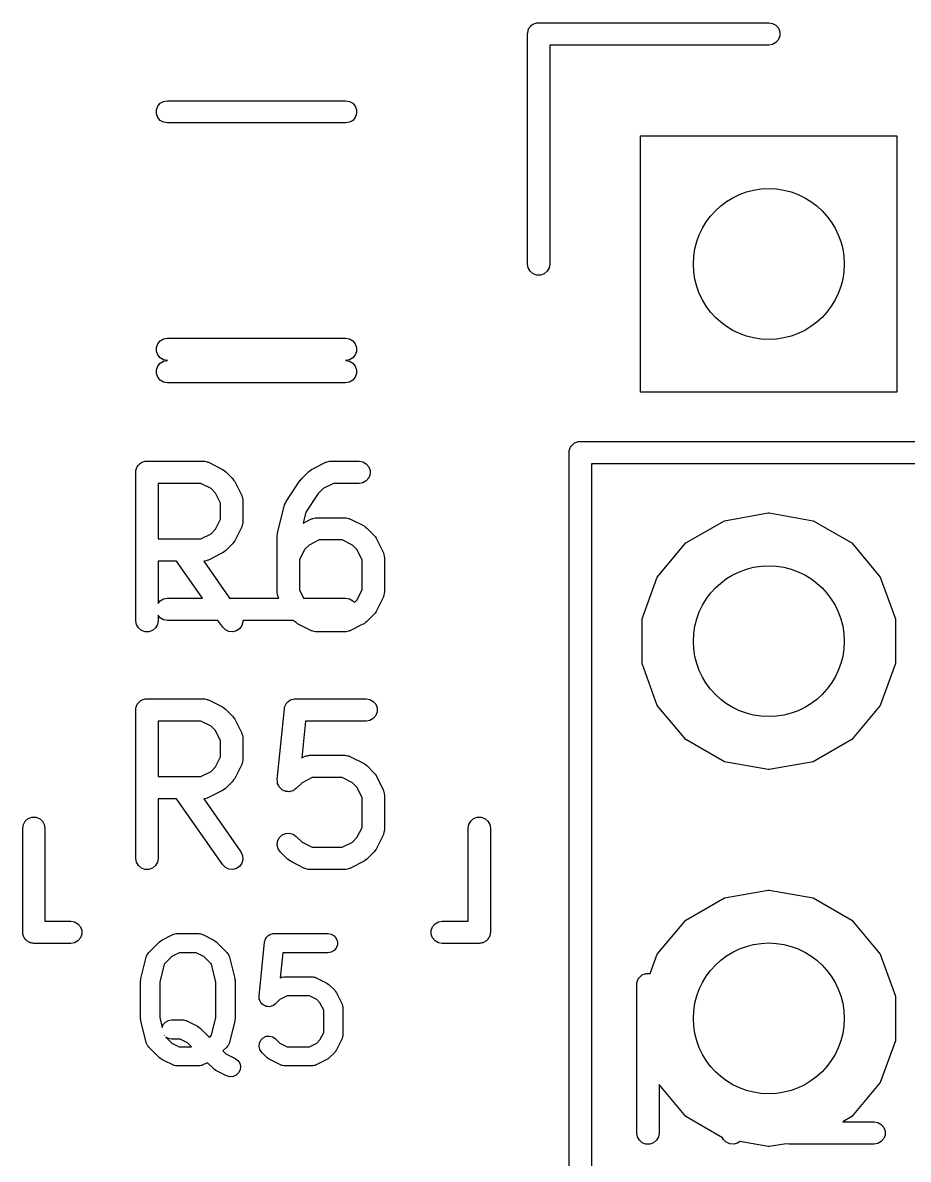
# Model space of a CAD drawing. Extents: x 0.2 to 51.4, y -0.6 to 33.
# Drawn here: x 23.58 to 29.54, y 3.47 to 11.12 of the extents above; entities that cross this region are included whole.
import ezdxf

# ---------------------------------------------------------------- set-up
doc = ezdxf.new("R2010")
doc.units = 0
doc.header["$MEASUREMENT"] = 0
doc.layers.add('BLACK', color=7, linetype='CONTINUOUS')

msp = doc.modelspace()

# ---------------------------------------------------------------- linework, layer by layer
at = {"layer": 'Black'}
for p, q in [((26.9893, 11.0925), (26.9925, 11.0982)), ((26.9925, 11.0982), (26.9976, 11.1024)), ((26.9976, 11.1024), (27.0018, 11.1075)), ((27.0018, 11.1075), (27.0075, 11.1107)), ((27.0075, 11.1107), (27.0125, 11.115)), ((27.0125, 11.115), (27.0187, 11.1172)), ((27.0187, 11.1172), (27.0243, 11.1205)), ((27.0243, 11.1205), (27.0308, 11.1216)), ((27.0308, 11.1216), (27.037, 11.1239)), ((27.037, 11.1239), (27.0435, 11.1239)), ((27.0435, 11.1239), (27.05, 11.125)), ((27.05, 11.125), (28.6, 11.125)), ((28.6, 11.125), (28.6257, 11.1205)), ((28.6257, 11.1205), (28.6482, 11.1075)), ((28.6482, 11.1075), (28.665, 11.0875)), ((26.975, 11.05), (26.9761, 11.0565)), ((26.975, 9.5), (26.975, 11.05)), ((26.9761, 11.063), (26.9784, 11.0692)), ((26.9761, 11.0565), (26.9761, 11.063)), ((26.9784, 11.0692), (26.9795, 11.0757)), ((26.9795, 11.0757), (26.9828, 11.0813)), ((26.9828, 11.0813), (26.985, 11.0875)), ((26.985, 11.0875), (26.9893, 11.0925)), ((28.665, 11.0875), (28.6739, 11.063)), ((28.6739, 11.037), (28.665, 11.0125)), ((28.6739, 11.063), (28.6739, 11.037)), ((28.6, 10.975), (27.125, 10.975)), ((27.125, 10.975), (27.125, 9.5)), ((28.6257, 10.9795), (28.6, 10.975)), ((28.6482, 10.9925), (28.6257, 10.9795)), ((28.665, 11.0125), (28.6482, 10.9925)), ((24.4761, 10.538), (24.485, 10.5625)), ((24.485, 10.5625), (24.5018, 10.5825)), ((24.5018, 10.5825), (24.5243, 10.5955)), ((24.5243, 10.5955), (24.55, 10.6)), ((24.55, 10.6), (25.75, 10.6)), ((25.75, 10.6), (25.7757, 10.5955)), ((25.7757, 10.5955), (25.7982, 10.5825)), ((25.7982, 10.5825), (25.815, 10.5625)), ((25.815, 10.5625), (25.8239, 10.538)), ((24.4761, 10.512), (24.4761, 10.538)), ((24.485, 10.4875), (24.4761, 10.512)), ((24.5018, 10.4675), (24.485, 10.4875)), ((25.815, 10.4875), (25.7982, 10.4675)), ((25.8239, 10.512), (25.815, 10.4875)), ((25.8239, 10.538), (25.8239, 10.512)), ((24.5243, 10.4545), (24.5018, 10.4675)), ((24.55, 10.45), (24.5243, 10.4545)), ((25.75, 10.45), (24.55, 10.45)), ((25.7757, 10.4545), (25.75, 10.45)), ((25.7982, 10.4675), (25.7757, 10.4545)), ((27.7364, 8.6364), (27.7364, 10.3636)), ((27.7364, 10.3636), (29.4636, 10.3636)), ((29.4636, 10.3636), (29.4636, 8.6364)), ((26.9795, 9.47435), (26.975, 9.5)), ((27.125, 9.5), (27.1205, 9.47435)), ((26.9925, 9.45179), (26.9795, 9.47435)), ((27.0125, 9.43505), (26.9925, 9.45179)), ((27.037, 9.42614), (27.0125, 9.43505)), ((27.063, 9.42614), (27.037, 9.42614)), ((27.0875, 9.43505), (27.063, 9.42614)), ((27.1075, 9.45179), (27.0875, 9.43505)), ((27.1205, 9.47435), (27.1075, 9.45179)), ((24.4761, 8.93802), (24.485, 8.9625)), ((24.485, 8.9625), (24.5018, 8.98245)), ((24.5018, 8.98245), (24.5243, 8.99548)), ((24.5243, 8.99548), (24.55, 9)), ((24.55, 9), (25.75, 9)), ((25.75, 9), (25.7757, 8.99548)), ((25.7757, 8.99548), (25.7982, 8.98245)), ((25.7982, 8.98245), (25.815, 8.9625)), ((25.815, 8.9625), (25.8239, 8.93802)), ((24.4761, 8.91198), (24.4761, 8.93802)), ((24.485, 8.8875), (24.4761, 8.91198)), ((24.5018, 8.86755), (24.485, 8.8875)), ((25.815, 8.8875), (25.7982, 8.86755)), ((25.8239, 8.91198), (25.815, 8.8875)), ((25.8239, 8.93802), (25.8239, 8.91198)), ((24.4761, 8.78802), (24.485, 8.8125)), ((24.485, 8.8125), (24.5018, 8.83245)), ((24.5243, 8.85452), (24.5018, 8.86755)), ((24.5018, 8.83245), (24.5243, 8.84548)), ((24.55, 8.85), (24.5243, 8.85452)), ((24.5243, 8.84548), (24.55, 8.85)), ((25.7757, 8.85452), (25.75, 8.85)), ((25.75, 8.85), (25.7757, 8.84548)), ((25.7982, 8.86755), (25.7757, 8.85452)), ((25.7757, 8.84548), (25.7982, 8.83245)), ((25.7982, 8.83245), (25.815, 8.8125)), ((25.815, 8.8125), (25.8239, 8.78802)), ((24.4761, 8.76198), (24.4761, 8.78802)), ((24.485, 8.7375), (24.4761, 8.76198)), ((24.5018, 8.71755), (24.485, 8.7375)), ((25.815, 8.7375), (25.7982, 8.71755)), ((25.8239, 8.76198), (25.815, 8.7375)), ((25.8239, 8.78802), (25.8239, 8.76198)), ((24.5243, 8.70452), (24.5018, 8.71755)), ((24.55, 8.7), (24.5243, 8.70452)), ((25.75, 8.7), (24.55, 8.7)), ((25.7757, 8.70452), (25.75, 8.7)), ((25.7982, 8.71755), (25.7757, 8.70452)), ((29.4636, 8.6364), (27.7364, 8.6364)), ((27.2628, 8.26133), (27.265, 8.2675)), ((27.265, 8.2675), (27.2693, 8.27253)), ((27.2693, 8.27253), (27.2725, 8.27821)), ((27.2725, 8.27821), (27.2776, 8.28243)), ((27.2776, 8.28243), (27.2818, 8.28745)), ((27.2818, 8.28745), (27.2875, 8.29073)), ((27.2875, 8.29073), (27.2925, 8.29495)), ((27.2925, 8.29495), (27.2987, 8.2972)), ((27.2987, 8.2972), (27.3043, 8.30048)), ((27.3043, 8.30048), (27.3108, 8.30162)), ((27.3108, 8.30162), (27.317, 8.30386)), ((27.317, 8.30386), (27.3235, 8.30386)), ((27.3235, 8.30386), (27.33, 8.305)), ((27.33, 8.305), (29.795, 8.305)), ((27.255, 8.23), (27.2561, 8.23646)), ((27.255, 3.15), (27.255, 8.23)), ((27.2561, 8.24302), (27.2584, 8.24919)), ((27.2561, 8.23646), (27.2561, 8.24302)), ((27.2584, 8.24919), (27.2595, 8.25565)), ((27.2595, 8.25565), (27.2628, 8.26133)), ((24.338, 8.11064), (24.3403, 8.11681)), ((24.3403, 8.11681), (24.3414, 8.12327)), ((24.3414, 8.12327), (24.3447, 8.12895)), ((24.3447, 8.12895), (24.347, 8.13512)), ((24.347, 8.13512), (24.3512, 8.14015)), ((24.3512, 8.14015), (24.3545, 8.14583)), ((24.3545, 8.14583), (24.3595, 8.15005)), ((24.3595, 8.15005), (24.3637, 8.15507)), ((24.3637, 8.15507), (24.3694, 8.15835)), ((24.3694, 8.15835), (24.3744, 8.16257)), ((24.3744, 8.16257), (24.3806, 8.16482)), ((24.3806, 8.16482), (24.3863, 8.1681)), ((24.3863, 8.1681), (24.3927, 8.16924)), ((24.3927, 8.16924), (24.3989, 8.17148)), ((24.3989, 8.17148), (24.4054, 8.17148)), ((24.4054, 8.17148), (24.4119, 8.17262)), ((24.4119, 8.17262), (24.7929, 8.17262)), ((24.7929, 8.17262), (24.7971, 8.17187)), ((24.7971, 8.17187), (24.8014, 8.17213)), ((24.8014, 8.17213), (24.8099, 8.16962)), ((24.8099, 8.16962), (24.8185, 8.1681)), ((24.8185, 8.1681), (24.8223, 8.16593)), ((24.8223, 8.16593), (24.8264, 8.1647)), ((24.8264, 8.1647), (24.9216, 8.11708)), ((24.9216, 8.11708), (24.9313, 8.10992)), ((25.5116, 8.10992), (25.5212, 8.11708)), ((25.5212, 8.11708), (25.6165, 8.1647)), ((25.6165, 8.1647), (25.6206, 8.16593)), ((25.6206, 8.16593), (25.6243, 8.1681)), ((25.6243, 8.1681), (25.633, 8.16962)), ((25.633, 8.16962), (25.6414, 8.17213)), ((25.6414, 8.17213), (25.6457, 8.17187)), ((25.6457, 8.17187), (25.65, 8.17262)), ((25.65, 8.17262), (25.8405, 8.17262)), ((25.8405, 8.17262), (25.8661, 8.1681)), ((25.8661, 8.1681), (25.8887, 8.15507)), ((25.8887, 8.15507), (25.9054, 8.13512)), ((25.9054, 8.13512), (25.9143, 8.11064)), ((29.87, 8.155), (27.405, 8.155)), ((27.405, 8.155), (27.405, 3.225)), ((24.3369, 8.09762), (24.338, 8.10408)), ((24.3369, 7.09762), (24.3369, 8.09762)), ((24.338, 8.10408), (24.338, 8.11064)), ((24.9313, 8.10992), (24.9411, 8.10303)), ((24.9411, 8.10303), (24.9887, 8.05541)), ((24.9887, 8.05541), (24.9956, 8.04558)), ((24.9956, 8.04558), (25.0028, 8.03592)), ((25.3495, 7.90113), (25.4447, 8.04398)), ((25.4447, 8.04398), (25.4499, 8.04935)), ((25.4499, 8.04935), (25.4541, 8.05541)), ((25.4541, 8.05541), (25.5017, 8.10303)), ((25.5017, 8.10303), (25.5116, 8.10992)), ((25.8887, 8.04017), (25.8661, 8.02714)), ((25.9054, 8.06012), (25.8887, 8.04017)), ((25.9143, 8.0846), (25.9054, 8.06012)), ((25.9143, 8.11064), (25.9143, 8.0846)), ((24.7752, 8.02262), (24.4869, 8.02262)), ((24.4869, 8.02262), (24.4869, 7.64881)), ((24.8437, 7.98836), (24.7752, 8.02262)), ((24.8741, 7.95795), (24.8437, 7.98836)), ((25.0028, 8.03592), (25.0504, 7.94068)), ((25.5992, 7.98836), (25.5654, 7.9546)), ((25.6677, 8.02262), (25.5992, 7.98836)), ((25.8405, 8.02262), (25.6677, 8.02262)), ((25.8661, 8.02714), (25.8405, 8.02262)), ((24.9083, 7.88944), (24.8741, 7.95795)), ((24.9083, 7.78199), (24.9083, 7.88944)), ((25.0504, 7.94068), (25.0516, 7.93654)), ((25.0516, 7.93654), (25.0538, 7.9328)), ((25.0538, 7.9328), (25.0553, 7.92414)), ((25.0553, 7.92414), (25.0578, 7.91572)), ((25.0578, 7.91572), (25.0576, 7.9114)), ((25.0576, 7.9114), (25.0583, 7.90714)), ((25.0583, 7.90714), (25.0583, 7.76429)), ((25.3391, 7.87771), (25.3443, 7.88934)), ((25.3443, 7.88934), (25.3495, 7.90113)), ((25.5654, 7.9546), (25.4815, 7.82873)), ((25.2915, 7.68724), (25.3391, 7.87771)), ((25.4815, 7.82873), (25.463, 7.75463)), ((28.3013, 7.77152), (28.5967, 7.8236)), ((28.5967, 7.8236), (28.6033, 7.8236)), ((28.6033, 7.8236), (28.8987, 7.77152)), ((24.8741, 7.71348), (24.9083, 7.78199)), ((25.0504, 7.73075), (25.0028, 7.63551)), ((25.0516, 7.73489), (25.0504, 7.73075)), ((25.0538, 7.73863), (25.0516, 7.73489)), ((25.0553, 7.74729), (25.0538, 7.73863)), ((25.0578, 7.75571), (25.0553, 7.74729)), ((25.0583, 7.76429), (25.0576, 7.76003)), ((25.0576, 7.76003), (25.0578, 7.75571)), ((25.463, 7.75463), (25.5212, 7.78375)), ((25.5212, 7.78375), (25.5254, 7.78498)), ((25.5254, 7.78498), (25.5291, 7.78714)), ((25.5291, 7.78714), (25.5378, 7.78867)), ((25.5378, 7.78867), (25.5462, 7.79118)), ((25.5462, 7.79118), (25.5505, 7.79092)), ((25.5505, 7.79092), (25.5548, 7.79167)), ((25.5548, 7.79167), (25.7452, 7.79167)), ((25.7452, 7.79167), (25.7495, 7.79092)), ((25.7495, 7.79092), (25.7538, 7.79118)), ((25.7538, 7.79118), (25.7622, 7.78867)), ((25.7622, 7.78867), (25.7709, 7.78714)), ((25.7709, 7.78714), (25.7746, 7.78498)), ((25.7746, 7.78498), (25.7788, 7.78375)), ((25.7788, 7.78375), (25.874, 7.73613)), ((25.874, 7.73613), (25.8837, 7.72897)), ((28.0416, 7.62156), (28.3013, 7.77152)), ((28.8987, 7.77152), (29.1584, 7.62156)), ((24.7752, 7.64881), (24.8437, 7.68307)), ((24.8437, 7.68307), (24.8741, 7.71348)), ((25.2893, 7.66905), (25.2909, 7.67808)), ((25.2893, 7.2881), (25.2893, 7.66905)), ((25.2909, 7.67808), (25.2915, 7.68724)), ((25.8837, 7.72897), (25.8935, 7.72208)), ((25.8935, 7.72208), (25.9411, 7.67446)), ((25.9411, 7.67446), (25.948, 7.66463)), ((25.948, 7.66463), (25.9552, 7.65497)), ((25.9552, 7.65497), (26.0028, 7.55973)), ((24.4869, 7.64881), (24.7752, 7.64881)), ((24.9887, 7.61602), (24.9411, 7.5684)), ((24.9956, 7.62585), (24.9887, 7.61602)), ((25.0028, 7.63551), (24.9956, 7.62585)), ((25.504, 7.60741), (25.4735, 7.577)), ((25.5725, 7.64167), (25.504, 7.60741)), ((25.7275, 7.64167), (25.5725, 7.64167)), ((25.7961, 7.60741), (25.7275, 7.64167)), ((25.8265, 7.577), (25.7961, 7.60741)), ((27.8488, 7.3918), (28.0416, 7.62156)), ((29.1584, 7.62156), (29.3512, 7.3918)), ((24.8099, 7.50181), (24.8014, 7.4993)), ((24.8185, 7.50333), (24.8099, 7.50181)), ((24.8223, 7.5055), (24.8185, 7.50333)), ((24.8264, 7.50673), (24.8223, 7.5055)), ((24.9083, 7.5477), (24.8264, 7.50673)), ((24.9216, 7.55435), (24.9083, 7.5477)), ((24.9313, 7.56151), (24.9216, 7.55435)), ((24.9411, 7.5684), (24.9313, 7.56151)), ((25.4735, 7.577), (25.4393, 7.50849)), ((25.4393, 7.50849), (25.4393, 7.3058)), ((25.8607, 7.50849), (25.8265, 7.577)), ((25.8607, 7.3058), (25.8607, 7.50849)), ((26.0028, 7.55973), (26.004, 7.55559)), ((26.004, 7.55559), (26.0062, 7.55184)), ((26.0062, 7.55184), (26.0077, 7.54319)), ((26.0077, 7.54319), (26.0102, 7.53476)), ((26.0102, 7.53476), (26.01, 7.53045)), ((26.01, 7.53045), (26.0107, 7.52619)), ((26.0107, 7.52619), (26.0107, 7.2881)), ((24.4869, 7.49881), (24.4869, 7.21471)), ((24.611, 7.49881), (24.4869, 7.49881)), ((24.7851, 7.25), (24.611, 7.49881)), ((24.7971, 7.49956), (24.7939, 7.499)), ((24.7939, 7.499), (24.9682, 7.25)), ((24.8014, 7.4993), (24.7971, 7.49956)), ((27.7462, 7.10996), (27.8488, 7.3918)), ((29.3512, 7.3918), (29.4538, 7.10996)), ((25.29, 7.28384), (25.2893, 7.2881)), ((25.2898, 7.27952), (25.29, 7.28384)), ((25.2923, 7.2711), (25.2898, 7.27952)), ((25.2938, 7.26244), (25.2923, 7.2711)), ((25.4393, 7.3058), (25.4672, 7.25)), ((25.8265, 7.23728), (25.8607, 7.3058)), ((26.0077, 7.2711), (26.0062, 7.26244)), ((26.0102, 7.27952), (26.0077, 7.2711)), ((26.0107, 7.2881), (26.01, 7.28384)), ((26.01, 7.28384), (26.0102, 7.27952)), ((24.4869, 7.21471), (24.5018, 7.23245)), ((24.5018, 7.23245), (24.5243, 7.24548)), ((24.5243, 7.24548), (24.55, 7.25)), ((24.55, 7.25), (24.7851, 7.25)), ((24.9682, 7.25), (25.2995, 7.25)), ((25.296, 7.2587), (25.2938, 7.26244)), ((25.2972, 7.25455), (25.296, 7.2587)), ((25.2995, 7.25), (25.2972, 7.25455)), ((25.4672, 7.25), (25.75, 7.25)), ((25.75, 7.25), (25.7757, 7.24548)), ((25.7757, 7.24548), (25.7982, 7.23245)), ((25.7982, 7.23245), (25.8089, 7.21972)), ((25.8089, 7.21972), (25.8265, 7.23728)), ((26.0028, 7.25455), (25.9552, 7.15932)), ((26.004, 7.2587), (26.0028, 7.25455)), ((26.0062, 7.26244), (26.004, 7.2587)), ((24.5018, 7.11755), (24.4869, 7.13529)), ((24.4869, 7.13529), (24.4869, 7.09762)), ((25.9411, 7.13982), (25.8935, 7.09221)), ((25.948, 7.14966), (25.9411, 7.13982)), ((25.9552, 7.15932), (25.948, 7.14966)), ((24.3414, 7.07197), (24.3369, 7.09762)), ((24.3545, 7.04941), (24.3414, 7.07197)), ((24.3744, 7.03267), (24.3545, 7.04941)), ((24.4694, 7.04941), (24.4494, 7.03267)), ((24.4824, 7.07197), (24.4694, 7.04941)), ((24.4869, 7.09762), (24.4824, 7.07197)), ((24.5243, 7.10452), (24.5018, 7.11755)), ((24.55, 7.1), (24.5243, 7.10452)), ((24.8901, 7.1), (24.55, 7.1)), ((24.9219, 7.05461), (24.8901, 7.1)), ((24.9403, 7.03619), (24.9219, 7.05461)), ((25.0364, 7.04458), (25.015, 7.02964)), ((25.0513, 7.06591), (25.0364, 7.04458)), ((25.058, 7.09107), (25.0513, 7.06591)), ((25.3987, 7.1), (25.0573, 7.1)), ((25.0573, 7.1), (25.058, 7.09107)), ((25.4065, 7.09221), (25.3987, 7.1)), ((25.4163, 7.08532), (25.4065, 7.09221)), ((25.426, 7.07816), (25.4163, 7.08532)), ((25.5212, 7.03054), (25.426, 7.07816)), ((25.8607, 7.07151), (25.7788, 7.03054)), ((25.874, 7.07816), (25.8607, 7.07151)), ((25.8837, 7.08532), (25.874, 7.07816)), ((25.8935, 7.09221), (25.8837, 7.08532)), ((27.7462, 6.81004), (27.7462, 7.10996)), ((29.4538, 7.10996), (29.4538, 6.81004)), ((24.3989, 7.02376), (24.3744, 7.03267)), ((24.4249, 7.02376), (24.3989, 7.02376)), ((24.4494, 7.03267), (24.4249, 7.02376)), ((24.9639, 7.02518), (24.9403, 7.03619)), ((24.9899, 7.0229), (24.9639, 7.02518)), ((25.015, 7.02964), (24.9899, 7.0229)), ((25.5254, 7.02931), (25.5212, 7.03054)), ((25.5291, 7.02714), (25.5254, 7.02931)), ((25.5378, 7.02562), (25.5291, 7.02714)), ((25.5462, 7.02311), (25.5378, 7.02562)), ((25.5505, 7.02337), (25.5462, 7.02311)), ((25.5548, 7.02262), (25.5505, 7.02337)), ((25.7452, 7.02262), (25.5548, 7.02262)), ((25.7495, 7.02337), (25.7452, 7.02262)), ((25.7538, 7.02311), (25.7495, 7.02337)), ((25.7622, 7.02562), (25.7538, 7.02311)), ((25.7709, 7.02714), (25.7622, 7.02562)), ((25.7746, 7.02931), (25.7709, 7.02714)), ((25.7788, 7.03054), (25.7746, 7.02931)), ((27.8488, 6.5282), (27.7462, 6.81004)), ((29.4538, 6.81004), (29.3512, 6.5282)), ((24.338, 6.51064), (24.3403, 6.51681)), ((24.338, 6.50408), (24.338, 6.51064)), ((24.3403, 6.51681), (24.3414, 6.52327)), ((24.3414, 6.52327), (24.3447, 6.52895)), ((24.3447, 6.52895), (24.347, 6.53512)), ((24.347, 6.53512), (24.3512, 6.54015)), ((24.3512, 6.54015), (24.3545, 6.54583)), ((24.3545, 6.54583), (24.3595, 6.55005)), ((24.3595, 6.55005), (24.3637, 6.55507)), ((24.3637, 6.55507), (24.3694, 6.55835)), ((24.3694, 6.55835), (24.3744, 6.56257)), ((24.3744, 6.56257), (24.3806, 6.56482)), ((24.3806, 6.56482), (24.3863, 6.5681)), ((24.3863, 6.5681), (24.3927, 6.56924)), ((24.3927, 6.56924), (24.3989, 6.57148)), ((24.3989, 6.57148), (24.4054, 6.57148)), ((24.4054, 6.57148), (24.4119, 6.57262)), ((24.4119, 6.57262), (24.7929, 6.57262)), ((24.7929, 6.57262), (24.7971, 6.57187)), ((24.7971, 6.57187), (24.8014, 6.57213)), ((24.8014, 6.57213), (24.8099, 6.56962)), ((24.8099, 6.56962), (24.8185, 6.5681)), ((24.8185, 6.5681), (24.8223, 6.56593)), ((24.8223, 6.56593), (24.8264, 6.5647)), ((24.8264, 6.5647), (24.9216, 6.51708)), ((24.9216, 6.51708), (24.9313, 6.50992)), ((24.9313, 6.50992), (24.9411, 6.50303)), ((25.3373, 6.50508), (25.338, 6.50781)), ((25.338, 6.51064), (25.3416, 6.52028)), ((25.338, 6.50781), (25.338, 6.51064)), ((25.3416, 6.52028), (25.3443, 6.53016)), ((25.3443, 6.53016), (25.346, 6.53246)), ((25.346, 6.53246), (25.347, 6.53512)), ((25.347, 6.53512), (25.3535, 6.54298)), ((25.3535, 6.54298), (25.3595, 6.55131)), ((25.3595, 6.55131), (25.3619, 6.5529)), ((25.3619, 6.5529), (25.3637, 6.55507)), ((25.3637, 6.55507), (25.3726, 6.5602)), ((25.3726, 6.5602), (25.3811, 6.56598)), ((25.3811, 6.56598), (25.3838, 6.56668)), ((25.3838, 6.56668), (25.3863, 6.5681)), ((25.3863, 6.5681), (25.3964, 6.56988)), ((25.3964, 6.56988), (25.4063, 6.57241)), ((25.4063, 6.57241), (25.4091, 6.57213)), ((25.4091, 6.57213), (25.4119, 6.57262)), ((25.4119, 6.57262), (25.8881, 6.57262)), ((25.8881, 6.57262), (25.9137, 6.5681)), ((25.9137, 6.5681), (25.9363, 6.55507)), ((25.9363, 6.55507), (25.953, 6.53512)), ((25.953, 6.53512), (25.962, 6.51064)), ((25.962, 6.51064), (25.962, 6.4846)), ((28.0416, 6.29844), (27.8488, 6.5282)), ((29.3512, 6.5282), (29.1584, 6.29844)), ((24.3369, 6.49762), (24.338, 6.50408)), ((24.3369, 5.49762), (24.3369, 6.49762)), ((24.9411, 6.50303), (24.9887, 6.45541)), ((24.9887, 6.45541), (24.9956, 6.44558)), ((24.9956, 6.44558), (25.0028, 6.43592)), ((25.0028, 6.43592), (25.0504, 6.34068)), ((25.2897, 6.02889), (25.3373, 6.50508)), ((25.9363, 6.44017), (25.9137, 6.42714)), ((25.953, 6.46012), (25.9363, 6.44017)), ((25.962, 6.4846), (25.953, 6.46012)), ((24.7752, 6.42262), (24.4869, 6.42262)), ((24.4869, 6.42262), (24.4869, 6.04881)), ((24.8437, 6.38836), (24.7752, 6.42262)), ((24.8741, 6.35795), (24.8437, 6.38836)), ((24.9083, 6.28944), (24.8741, 6.35795)), ((25.4798, 6.42262), (25.455, 6.17443)), ((25.8881, 6.42262), (25.4798, 6.42262)), ((25.9137, 6.42714), (25.8881, 6.42262)), ((24.9083, 6.18199), (24.9083, 6.28944)), ((25.0504, 6.34068), (25.0516, 6.33654)), ((25.0516, 6.33654), (25.0538, 6.3328)), ((25.0538, 6.3328), (25.0553, 6.32414)), ((25.0553, 6.32414), (25.0578, 6.31572)), ((25.0578, 6.31572), (25.0576, 6.3114)), ((25.0576, 6.3114), (25.0583, 6.30714)), ((25.0583, 6.30714), (25.0583, 6.16429)), ((28.3013, 6.14848), (28.0416, 6.29844)), ((29.1584, 6.29844), (28.8987, 6.14848)), ((24.8741, 6.11348), (24.9083, 6.18199)), ((25.0504, 6.13075), (25.0028, 6.03551)), ((25.0516, 6.13489), (25.0504, 6.13075)), ((25.0538, 6.13863), (25.0516, 6.13489)), ((25.0553, 6.14729), (25.0538, 6.13863)), ((25.0578, 6.15571), (25.0553, 6.14729)), ((25.0583, 6.16429), (25.0576, 6.16003)), ((25.0576, 6.16003), (25.0578, 6.15571)), ((25.455, 6.17443), (25.4736, 6.18375)), ((25.4736, 6.18375), (25.4777, 6.18498)), ((25.4777, 6.18498), (25.4815, 6.18714)), ((25.4815, 6.18714), (25.4901, 6.18867)), ((25.4901, 6.18867), (25.4986, 6.19118)), ((25.4986, 6.19118), (25.5029, 6.19092)), ((25.5029, 6.19092), (25.5071, 6.19167)), ((25.5071, 6.19167), (25.7452, 6.19167)), ((25.7452, 6.19167), (25.7495, 6.19092)), ((25.7495, 6.19092), (25.7538, 6.19118)), ((25.7538, 6.19118), (25.7622, 6.18867)), ((25.7622, 6.18867), (25.7709, 6.18714)), ((25.7709, 6.18714), (25.7746, 6.18498)), ((25.7746, 6.18498), (25.7788, 6.18375)), ((25.7788, 6.18375), (25.874, 6.13613)), ((25.874, 6.13613), (25.8837, 6.12897)), ((25.8837, 6.12897), (25.8935, 6.12208)), ((28.5967, 6.0964), (28.3013, 6.14848)), ((28.8987, 6.14848), (28.6033, 6.0964)), ((24.4869, 6.04881), (24.7752, 6.04881)), ((24.7752, 6.04881), (24.8437, 6.08307)), ((24.8437, 6.08307), (24.8741, 6.11348)), ((25.8935, 6.12208), (25.9411, 6.07446)), ((25.9411, 6.07446), (25.948, 6.06463)), ((25.948, 6.06463), (25.9552, 6.05497)), ((25.9552, 6.05497), (26.0028, 5.95973)), ((28.6033, 6.0964), (28.5967, 6.0964)), ((24.9887, 6.01602), (24.9411, 5.9684)), ((24.9956, 6.02585), (24.9887, 6.01602)), ((25.0028, 6.03551), (24.9956, 6.02585)), ((25.2896, 6.02797), (25.2897, 6.02842)), ((25.2907, 6.01548), (25.2896, 6.02797)), ((25.2897, 6.02842), (25.2897, 6.02889)), ((25.2916, 6.00292), (25.2907, 6.01548)), ((25.2918, 6.00249), (25.2916, 6.00292)), ((25.2918, 6.00202), (25.2918, 6.00249)), ((25.2972, 5.99062), (25.2918, 6.00202)), ((25.3023, 5.97918), (25.2972, 5.99062)), ((25.3026, 5.97884), (25.3023, 5.97918)), ((25.3028, 5.97841), (25.3026, 5.97884)), ((25.3118, 5.96951), (25.3028, 5.97841)), ((25.4563, 6.00741), (25.4173, 5.9684)), ((25.5248, 6.04167), (25.4563, 6.00741)), ((25.7275, 6.04167), (25.5248, 6.04167)), ((25.7961, 6.00741), (25.7275, 6.04167)), ((25.8265, 5.977), (25.7961, 6.00741)), ((25.8607, 5.90849), (25.8265, 5.977)), ((24.611, 5.89881), (24.4869, 5.89881)), ((24.4869, 5.89881), (24.4869, 5.49762)), ((24.9219, 5.45461), (24.611, 5.89881)), ((24.7971, 5.89956), (24.7939, 5.899)), ((24.7939, 5.899), (25.0448, 5.54063)), ((24.8014, 5.8993), (24.7971, 5.89956)), ((24.8099, 5.90181), (24.8014, 5.8993)), ((24.8185, 5.90333), (24.8099, 5.90181)), ((24.8223, 5.9055), (24.8185, 5.90333)), ((24.8264, 5.90673), (24.8223, 5.9055)), ((24.9083, 5.9477), (24.8264, 5.90673)), ((24.9216, 5.95435), (24.9083, 5.9477)), ((24.9313, 5.96151), (24.9216, 5.95435)), ((24.9411, 5.9684), (24.9313, 5.96151)), ((25.3205, 5.96053), (25.3118, 5.96951)), ((25.3209, 5.96033), (25.3205, 5.96053)), ((25.3213, 5.95999), (25.3209, 5.96033)), ((25.3326, 5.95469), (25.3213, 5.95999)), ((25.344, 5.94923), (25.3326, 5.95469)), ((25.3444, 5.94918), (25.344, 5.94923)), ((25.3449, 5.94898), (25.3444, 5.94918)), ((25.3574, 5.94789), (25.3449, 5.94898)), ((25.3699, 5.94664), (25.3574, 5.94789)), ((25.3704, 5.94676), (25.3699, 5.94664)), ((25.3708, 5.94672), (25.3704, 5.94676)), ((25.3829, 5.94996), (25.3708, 5.94672)), ((25.3951, 5.95307), (25.3829, 5.94996)), ((25.3955, 5.95334), (25.3951, 5.95307)), ((25.396, 5.95346), (25.3955, 5.95334)), ((25.4063, 5.96065), (25.396, 5.95346)), ((25.4167, 5.96774), (25.4063, 5.96065)), ((25.4169, 5.96813), (25.4167, 5.96774)), ((25.4173, 5.9684), (25.4169, 5.96813)), ((25.8607, 5.7058), (25.8607, 5.90849)), ((26.0028, 5.95973), (26.004, 5.95559)), ((26.004, 5.95559), (26.0062, 5.95184)), ((26.0062, 5.95184), (26.0077, 5.94319)), ((26.0077, 5.94319), (26.0102, 5.93476)), ((26.0102, 5.93476), (26.01, 5.93045)), ((26.01, 5.93045), (26.0107, 5.92619)), ((26.0107, 5.92619), (26.0107, 5.6881)), ((23.5797, 5.72645), (23.5927, 5.74901)), ((23.5927, 5.74901), (23.6127, 5.76575)), ((23.6127, 5.76575), (23.6372, 5.77466)), ((23.6372, 5.77466), (23.6632, 5.77466)), ((23.6632, 5.77466), (23.6877, 5.76575)), ((23.6877, 5.76575), (23.7076, 5.74901)), ((23.7076, 5.74901), (23.7207, 5.72645)), ((26.5793, 5.72645), (26.5924, 5.74901)), ((26.5924, 5.74901), (26.6123, 5.76575)), ((26.6123, 5.76575), (26.6368, 5.77466)), ((26.6368, 5.77466), (26.6628, 5.77466)), ((26.6628, 5.77466), (26.6873, 5.76575)), ((26.6873, 5.76575), (26.7073, 5.74901)), ((26.7073, 5.74901), (26.7203, 5.72645)), ((23.5752, 5.7008), (23.5797, 5.72645)), ((23.5752, 4.99976), (23.5752, 5.7008)), ((23.7207, 5.72645), (23.7252, 5.7008)), ((23.7252, 5.7008), (23.7252, 5.07476)), ((25.3213, 5.65429), (25.3449, 5.6653)), ((25.3449, 5.6653), (25.3708, 5.66757)), ((25.3708, 5.66757), (25.396, 5.66083)), ((25.8265, 5.63728), (25.8607, 5.7058)), ((26.0077, 5.6711), (26.0062, 5.66244)), ((26.0102, 5.67952), (26.0077, 5.6711)), ((26.0107, 5.6881), (26.01, 5.68384)), ((26.01, 5.68384), (26.0102, 5.67952)), ((26.5748, 5.7008), (26.5793, 5.72645)), ((26.5748, 5.07476), (26.5748, 5.7008)), ((26.7203, 5.72645), (26.7248, 5.7008)), ((26.7248, 5.7008), (26.7248, 4.99976)), ((25.2896, 5.58632), (25.2918, 5.61227)), ((25.2918, 5.61227), (25.3028, 5.63588)), ((25.3028, 5.63588), (25.3213, 5.65429)), ((25.396, 5.66083), (25.4173, 5.64589)), ((25.4173, 5.64589), (25.4563, 5.60688)), ((25.4563, 5.60688), (25.5248, 5.57262)), ((25.7275, 5.57262), (25.7961, 5.60688)), ((25.7961, 5.60688), (25.8265, 5.63728)), ((26.0028, 5.65455), (25.9552, 5.55932)), ((26.004, 5.6587), (26.0028, 5.65455)), ((26.0062, 5.66244), (26.004, 5.6587)), ((25.0448, 5.54063), (25.0558, 5.51702)), ((25.0558, 5.51702), (25.058, 5.49107)), ((25.2963, 5.56116), (25.2896, 5.58632)), ((25.3113, 5.53982), (25.2963, 5.56116)), ((25.3589, 5.49221), (25.3113, 5.53982)), ((25.5248, 5.57262), (25.7275, 5.57262)), ((25.9411, 5.53982), (25.8935, 5.49221)), ((25.948, 5.54966), (25.9411, 5.53982)), ((25.9552, 5.55932), (25.948, 5.54966)), ((24.3414, 5.47197), (24.3369, 5.49762)), ((24.3545, 5.44941), (24.3414, 5.47197)), ((24.3744, 5.43267), (24.3545, 5.44941)), ((24.4694, 5.44941), (24.4494, 5.43267)), ((24.4824, 5.47197), (24.4694, 5.44941)), ((24.4869, 5.49762), (24.4824, 5.47197)), ((24.9403, 5.43619), (24.9219, 5.45461)), ((24.9639, 5.42518), (24.9403, 5.43619)), ((25.0364, 5.44458), (25.015, 5.42964)), ((25.0513, 5.46591), (25.0364, 5.44458)), ((25.058, 5.49107), (25.0513, 5.46591)), ((25.3687, 5.48532), (25.3589, 5.49221)), ((25.3784, 5.47816), (25.3687, 5.48532)), ((25.4736, 5.43054), (25.3784, 5.47816)), ((25.874, 5.47816), (25.7788, 5.43054)), ((25.8837, 5.48532), (25.874, 5.47816)), ((25.8935, 5.49221), (25.8837, 5.48532)), ((24.3989, 5.42376), (24.3744, 5.43267)), ((24.4249, 5.42376), (24.3989, 5.42376)), ((24.4494, 5.43267), (24.4249, 5.42376)), ((24.9899, 5.4229), (24.9639, 5.42518)), ((25.015, 5.42964), (24.9899, 5.4229)), ((25.4777, 5.42931), (25.4736, 5.43054)), ((25.4815, 5.42714), (25.4777, 5.42931)), ((25.4901, 5.42562), (25.4815, 5.42714)), ((25.4986, 5.42311), (25.4901, 5.42562)), ((25.5029, 5.42337), (25.4986, 5.42311)), ((25.5071, 5.42262), (25.5029, 5.42337)), ((25.7452, 5.42262), (25.5071, 5.42262)), ((25.7495, 5.42337), (25.7452, 5.42262)), ((25.7538, 5.42311), (25.7495, 5.42337)), ((25.7622, 5.42562), (25.7538, 5.42311)), ((25.7709, 5.42714), (25.7622, 5.42562)), ((25.7746, 5.42931), (25.7709, 5.42714)), ((25.7788, 5.43054), (25.7746, 5.42931)), ((28.3013, 5.23152), (28.5967, 5.2836)), ((28.5967, 5.2836), (28.6033, 5.2836)), ((28.6033, 5.2836), (28.8987, 5.23152)), ((28.0416, 5.08156), (28.3013, 5.23152)), ((28.8987, 5.23152), (29.1584, 5.08156)), ((23.7252, 5.07476), (23.8991, 5.07476)), ((23.8991, 5.07476), (23.9248, 5.07024)), ((23.9248, 5.07024), (23.9473, 5.05721)), ((23.9473, 5.05721), (23.9641, 5.03726)), ((26.3359, 5.03726), (26.3527, 5.05721)), ((26.3527, 5.05721), (26.3752, 5.07024)), ((26.3752, 5.07024), (26.4009, 5.07476)), ((26.4009, 5.07476), (26.5748, 5.07476)), ((27.8488, 4.8518), (28.0416, 5.08156)), ((29.1584, 5.08156), (29.3512, 4.8518)), ((23.5763, 4.9933), (23.5752, 4.99976)), ((23.5763, 4.98674), (23.5763, 4.9933)), ((23.5786, 4.98057), (23.5763, 4.98674)), ((23.5797, 4.97411), (23.5786, 4.98057)), ((23.9641, 5.03726), (23.973, 5.01278)), ((23.973, 4.98674), (23.9641, 4.96226)), ((23.973, 5.01278), (23.973, 4.98674)), ((24.513, 4.94793), (24.5856, 4.98422)), ((24.5856, 4.98422), (24.5892, 4.98528)), ((24.5892, 4.98528), (24.5924, 4.98715)), ((24.5924, 4.98715), (24.5999, 4.98847)), ((24.5999, 4.98847), (24.6072, 4.99063)), ((24.6072, 4.99063), (24.6109, 4.99041)), ((24.6109, 4.99041), (24.6146, 4.99106)), ((24.6146, 4.99106), (24.7597, 4.99106)), ((24.7597, 4.99106), (24.7634, 4.99041)), ((24.7634, 4.99041), (24.7671, 4.99063)), ((24.7671, 4.99063), (24.7744, 4.98847)), ((24.7744, 4.98847), (24.7819, 4.98715)), ((24.7819, 4.98715), (24.7851, 4.98528)), ((24.7851, 4.98528), (24.7887, 4.98422)), ((24.7887, 4.98422), (24.8613, 4.94793)), ((25.2245, 4.97403), (25.2261, 4.9759)), ((25.2261, 4.9759), (25.2338, 4.98033)), ((25.2338, 4.98033), (25.2411, 4.98532)), ((25.2411, 4.98532), (25.2434, 4.98593)), ((25.2434, 4.98593), (25.2456, 4.98715)), ((25.2456, 4.98715), (25.2543, 4.98869)), ((25.2543, 4.98869), (25.2629, 4.99088)), ((25.2629, 4.99088), (25.2653, 4.99063)), ((25.2653, 4.99063), (25.2677, 4.99106)), ((25.2677, 4.99106), (25.6306, 4.99106)), ((25.6306, 4.99106), (25.6527, 4.98715)), ((25.6527, 4.98715), (25.6722, 4.9759)), ((25.6722, 4.9759), (25.6867, 4.95867)), ((26.327, 5.01278), (26.3359, 5.03726)), ((26.327, 4.98674), (26.327, 5.01278)), ((26.3359, 4.96226), (26.327, 4.98674)), ((26.7214, 4.98057), (26.7203, 4.97411)), ((26.7237, 4.98674), (26.7214, 4.98057)), ((26.7248, 4.99976), (26.7237, 4.9933)), ((26.7237, 4.9933), (26.7237, 4.98674)), ((23.583, 4.96843), (23.5797, 4.97411)), ((23.5852, 4.96226), (23.583, 4.96843)), ((23.5894, 4.95723), (23.5852, 4.96226)), ((23.5927, 4.95155), (23.5894, 4.95723)), ((23.5978, 4.94733), (23.5927, 4.95155)), ((23.602, 4.94231), (23.5978, 4.94733)), ((23.6077, 4.93903), (23.602, 4.94231)), ((23.6127, 4.93481), (23.6077, 4.93903)), ((23.6188, 4.93256), (23.6127, 4.93481)), ((23.6245, 4.92928), (23.6188, 4.93256)), ((23.631, 4.92814), (23.6245, 4.92928)), ((23.6372, 4.9259), (23.631, 4.92814)), ((23.6437, 4.9259), (23.6372, 4.9259)), ((23.6502, 4.92476), (23.6437, 4.9259)), ((23.8991, 4.92476), (23.6502, 4.92476)), ((23.9248, 4.92928), (23.8991, 4.92476)), ((23.9473, 4.94231), (23.9248, 4.92928)), ((23.9641, 4.96226), (23.9473, 4.94231)), ((24.4236, 4.86323), (24.4962, 4.9358)), ((24.4962, 4.9358), (24.5047, 4.94175)), ((24.5047, 4.94175), (24.513, 4.94793)), ((24.8613, 4.94793), (24.8696, 4.94175)), ((24.8696, 4.94175), (24.8781, 4.9358)), ((24.8781, 4.9358), (24.9507, 4.86323)), ((25.167, 4.56987), (25.2033, 4.93273)), ((25.2033, 4.93273), (25.2039, 4.93509)), ((25.2039, 4.93753), (25.207, 4.94585)), ((25.2039, 4.93509), (25.2039, 4.93753)), ((25.207, 4.94585), (25.2094, 4.95439)), ((25.2094, 4.95439), (25.2108, 4.95638)), ((25.2108, 4.95638), (25.2116, 4.95867)), ((25.2116, 4.95867), (25.2173, 4.96545)), ((25.2173, 4.96545), (25.2225, 4.97265)), ((25.2225, 4.97265), (25.2245, 4.97403)), ((25.6867, 4.95867), (25.6944, 4.93753)), ((25.6944, 4.91504), (25.6867, 4.8939)), ((25.6944, 4.93753), (25.6944, 4.91504)), ((26.3527, 4.94231), (26.3359, 4.96226)), ((26.3752, 4.92928), (26.3527, 4.94231)), ((26.4009, 4.92476), (26.3752, 4.92928)), ((26.6498, 4.92476), (26.4009, 4.92476)), ((26.6563, 4.9259), (26.6498, 4.92476)), ((26.6628, 4.9259), (26.6563, 4.9259)), ((26.669, 4.92814), (26.6628, 4.9259)), ((26.6755, 4.92928), (26.669, 4.92814)), ((26.6812, 4.93256), (26.6755, 4.92928)), ((26.6873, 4.93481), (26.6812, 4.93256)), ((26.6923, 4.93903), (26.6873, 4.93481)), ((26.698, 4.94231), (26.6923, 4.93903)), ((26.7022, 4.94733), (26.698, 4.94231)), ((26.7073, 4.95155), (26.7022, 4.94733)), ((26.7106, 4.95723), (26.7073, 4.95155)), ((26.7148, 4.96226), (26.7106, 4.95723)), ((26.717, 4.96843), (26.7148, 4.96226)), ((26.7203, 4.97411), (26.717, 4.96843)), ((24.3703, 4.688), (24.4066, 4.83314)), ((24.4066, 4.83314), (24.4091, 4.83881)), ((24.4091, 4.83881), (24.4107, 4.8448)), ((24.4107, 4.8448), (24.4137, 4.849)), ((24.4137, 4.849), (24.4158, 4.85368)), ((24.4158, 4.85368), (24.4201, 4.85815)), ((24.4201, 4.85815), (24.4236, 4.86323)), ((24.5804, 4.83677), (24.5279, 4.78432)), ((24.6299, 4.86152), (24.5804, 4.83677)), ((24.7444, 4.86152), (24.6299, 4.86152)), ((24.7939, 4.83677), (24.7444, 4.86152)), ((24.8464, 4.78432), (24.7939, 4.83677)), ((24.9507, 4.86323), (24.9542, 4.85815)), ((24.9542, 4.85815), (24.9585, 4.85368)), ((24.9585, 4.85368), (24.9606, 4.849)), ((24.9606, 4.849), (24.9636, 4.8448)), ((24.9636, 4.8448), (24.9652, 4.8388)), ((24.9652, 4.8388), (24.9677, 4.83314)), ((24.9677, 4.83314), (25.004, 4.688)), ((25.3263, 4.86152), (25.3095, 4.69301)), ((25.6306, 4.86152), (25.3263, 4.86152)), ((25.6527, 4.86542), (25.6306, 4.86152)), ((25.6722, 4.87667), (25.6527, 4.86542)), ((25.6867, 4.8939), (25.6722, 4.87667)), ((27.8018, 4.72262), (27.8488, 4.8518)), ((29.3512, 4.8518), (29.4538, 4.56996)), ((24.5279, 4.78432), (24.4979, 4.66431)), ((24.8764, 4.66431), (24.8464, 4.78432)), ((24.3684, 4.67229), (24.3697, 4.68009)), ((24.3684, 4.41829), (24.3684, 4.67229)), ((24.3697, 4.68009), (24.3703, 4.688)), ((25.004, 4.688), (25.0045, 4.68009)), ((25.0045, 4.68009), (25.0059, 4.67229)), ((25.0059, 4.67229), (25.0059, 4.41829)), ((25.3095, 4.69301), (25.3113, 4.69393)), ((25.3113, 4.69393), (25.3149, 4.695)), ((25.3149, 4.695), (25.3181, 4.69686)), ((25.3181, 4.69686), (25.3256, 4.69818)), ((25.3256, 4.69818), (25.3329, 4.70035)), ((25.3329, 4.70035), (25.3366, 4.70012)), ((25.3366, 4.70012), (25.3403, 4.70077)), ((25.3403, 4.70077), (25.5217, 4.70077)), ((25.5217, 4.70077), (25.5254, 4.70012)), ((25.5254, 4.70012), (25.5291, 4.70035)), ((25.5291, 4.70035), (25.5364, 4.69818)), ((25.5364, 4.69818), (25.5439, 4.69686)), ((25.5439, 4.69686), (25.5471, 4.695)), ((25.5471, 4.695), (25.5507, 4.69393)), ((25.5507, 4.69393), (25.6233, 4.65765)), ((27.7141, 4.66681), (27.7152, 4.67327)), ((27.7152, 4.67327), (27.7185, 4.67895)), ((27.7185, 4.67895), (27.7208, 4.68512)), ((27.7208, 4.68512), (27.725, 4.69015)), ((27.725, 4.69015), (27.7283, 4.69583)), ((27.7283, 4.69583), (27.7333, 4.70005)), ((27.7333, 4.70005), (27.7375, 4.70507)), ((27.7375, 4.70507), (27.7432, 4.70835)), ((27.7432, 4.70835), (27.7482, 4.71257)), ((27.7482, 4.71257), (27.7544, 4.71482)), ((27.7544, 4.71482), (27.7601, 4.7181)), ((27.7601, 4.7181), (27.7665, 4.71924)), ((27.7665, 4.71924), (27.7727, 4.72148)), ((27.7727, 4.72148), (27.7793, 4.72148)), ((27.7793, 4.72148), (27.7857, 4.72262)), ((27.7857, 4.72262), (27.8018, 4.72262)), ((24.4979, 4.66431), (24.4979, 4.42626)), ((24.8764, 4.42626), (24.8764, 4.66431)), ((25.6233, 4.65765), (25.6316, 4.65147)), ((25.6316, 4.65147), (25.6401, 4.64551)), ((25.6401, 4.64551), (25.6764, 4.60923)), ((25.6764, 4.60923), (25.6823, 4.60073)), ((25.6823, 4.60073), (25.6885, 4.59239)), ((25.6885, 4.59239), (25.7248, 4.51982)), ((27.7107, 4.64762), (27.7119, 4.65408)), ((27.7107, 3.64762), (27.7107, 4.64762)), ((27.7119, 4.66064), (27.7141, 4.66681)), ((27.7119, 4.65408), (27.7119, 4.66064)), ((25.1669, 4.56908), (25.167, 4.56947)), ((25.1678, 4.55831), (25.1669, 4.56908)), ((25.167, 4.56947), (25.167, 4.56987)), ((25.1687, 4.54744), (25.1678, 4.55831)), ((25.1688, 4.54707), (25.1687, 4.54744)), ((25.1689, 4.54667), (25.1688, 4.54707)), ((25.1735, 4.53682), (25.1689, 4.54667)), ((25.1779, 4.52694), (25.1735, 4.53682)), ((25.1782, 4.52665), (25.1779, 4.52694)), ((25.1784, 4.52628), (25.1782, 4.52665)), ((25.1861, 4.51858), (25.1784, 4.52628)), ((25.1936, 4.51084), (25.1861, 4.51858)), ((25.2767, 4.51707), (25.2677, 4.51098)), ((25.2769, 4.5174), (25.2767, 4.51707)), ((25.2772, 4.51763), (25.2769, 4.5174)), ((25.3061, 4.54648), (25.2772, 4.51763)), ((25.3556, 4.57123), (25.3061, 4.54648)), ((25.5064, 4.57123), (25.3556, 4.57123)), ((25.5559, 4.54648), (25.5064, 4.57123)), ((25.5773, 4.52506), (25.5559, 4.54648)), ((25.6021, 4.47557), (25.5773, 4.52506)), ((25.7248, 4.51982), (25.7259, 4.51624)), ((25.7259, 4.51624), (25.7277, 4.51301)), ((29.4538, 4.56996), (29.4538, 4.27004)), ((25.194, 4.51066), (25.1936, 4.51084)), ((25.1943, 4.51037), (25.194, 4.51066)), ((25.2041, 4.50579), (25.1943, 4.51037)), ((25.2139, 4.50108), (25.2041, 4.50579)), ((25.2143, 4.50104), (25.2139, 4.50108)), ((25.2147, 4.50087), (25.2143, 4.50104)), ((25.2254, 4.49992), (25.2147, 4.50087)), ((25.2363, 4.49884), (25.2254, 4.49992)), ((25.2367, 4.49894), (25.2363, 4.49884)), ((25.2371, 4.49891), (25.2367, 4.49894)), ((25.2476, 4.50172), (25.2371, 4.49891)), ((25.2581, 4.50439), (25.2476, 4.50172)), ((25.2584, 4.50462), (25.2581, 4.50439)), ((25.2588, 4.50473), (25.2584, 4.50462)), ((25.2677, 4.51098), (25.2588, 4.50473)), ((25.6021, 4.32472), (25.6021, 4.47557)), ((25.7277, 4.51301), (25.729, 4.50554)), ((25.729, 4.50554), (25.7312, 4.49826)), ((25.7312, 4.49826), (25.731, 4.49453)), ((25.731, 4.49453), (25.7316, 4.49086)), ((25.7316, 4.49086), (25.7316, 4.30943)), ((24.3697, 4.41048), (24.3684, 4.41829)), ((24.3703, 4.40258), (24.3697, 4.41048)), ((24.4066, 4.25743), (24.3703, 4.40258)), ((24.4979, 4.42626), (24.5149, 4.35816)), ((24.5149, 4.35816), (24.5222, 4.3781)), ((24.5222, 4.3781), (24.5367, 4.39533)), ((24.5367, 4.39533), (24.5561, 4.40658)), ((24.5561, 4.40658), (24.5783, 4.41048)), ((24.5783, 4.41048), (24.6509, 4.41048)), ((24.6509, 4.41048), (24.6545, 4.40984)), ((24.6545, 4.40984), (24.6583, 4.41006)), ((24.6583, 4.41006), (24.6655, 4.4079)), ((24.6655, 4.4079), (24.673, 4.40658)), ((24.673, 4.40658), (24.6762, 4.40471)), ((24.6762, 4.40471), (24.6798, 4.40365)), ((24.6798, 4.40365), (24.7524, 4.36736)), ((24.7524, 4.36736), (24.7607, 4.36118)), ((24.8464, 4.30626), (24.8764, 4.42626)), ((25.004, 4.40258), (24.9677, 4.25743)), ((25.0045, 4.41048), (25.004, 4.40258)), ((25.0059, 4.41829), (25.0045, 4.41048)), ((24.5278, 4.30662), (24.5279, 4.30626)), ((24.5292, 4.30493), (24.5278, 4.30662)), ((24.5279, 4.30626), (24.5292, 4.30493)), ((24.5561, 4.28485), (24.54, 4.29416)), ((24.54, 4.29416), (24.5804, 4.2538)), ((24.7607, 4.36118), (24.7692, 4.35523)), ((24.7692, 4.35523), (24.8323, 4.29217)), ((24.8323, 4.29217), (24.8464, 4.30626)), ((25.1784, 4.27401), (25.1943, 4.28991)), ((25.1943, 4.28991), (25.2147, 4.29942)), ((25.2147, 4.29942), (25.2371, 4.30138)), ((25.2371, 4.30138), (25.2588, 4.29556)), ((25.2588, 4.29556), (25.2772, 4.28266)), ((25.5773, 4.27522), (25.6021, 4.32472)), ((25.7277, 4.28728), (25.7259, 4.28404)), ((25.729, 4.29475), (25.7277, 4.28728)), ((25.7312, 4.30203), (25.729, 4.29475)), ((25.7316, 4.30943), (25.731, 4.30576)), ((25.731, 4.30576), (25.7312, 4.30203)), ((24.4091, 4.25177), (24.4066, 4.25743)), ((24.4107, 4.24577), (24.4091, 4.25177)), ((24.4137, 4.24157), (24.4107, 4.24577)), ((24.4158, 4.23689), (24.4137, 4.24157)), ((24.4201, 4.23243), (24.4158, 4.23689)), ((24.4236, 4.22734), (24.4201, 4.23243)), ((24.4962, 4.15477), (24.4236, 4.22734)), ((24.5783, 4.28094), (24.5561, 4.28485)), ((24.6356, 4.28094), (24.5783, 4.28094)), ((24.5804, 4.2538), (24.6299, 4.22906)), ((24.6299, 4.22906), (24.7122, 4.22906)), ((24.6851, 4.2562), (24.6356, 4.28094)), ((24.7122, 4.22906), (24.6851, 4.2562)), ((24.9507, 4.22734), (24.9239, 4.20057)), ((24.9542, 4.23243), (24.9507, 4.22734)), ((24.9585, 4.23689), (24.9542, 4.23243)), ((24.9606, 4.24157), (24.9585, 4.23689)), ((24.9636, 4.24577), (24.9606, 4.24157)), ((24.9652, 4.25177), (24.9636, 4.24577)), ((24.9677, 4.25743), (24.9652, 4.25177)), ((25.1669, 4.23121), (25.1689, 4.25362)), ((25.1727, 4.20948), (25.1669, 4.23121)), ((25.1689, 4.25362), (25.1784, 4.27401)), ((25.2772, 4.28266), (25.3061, 4.2538)), ((25.3061, 4.2538), (25.3556, 4.22906)), ((25.3556, 4.22906), (25.5064, 4.22906)), ((25.5064, 4.22906), (25.5559, 4.2538)), ((25.5559, 4.2538), (25.5773, 4.27522)), ((25.7248, 4.28046), (25.6885, 4.20789)), ((25.7259, 4.28404), (25.7248, 4.28046)), ((29.4538, 4.27004), (29.3512, 3.9882)), ((24.5047, 4.14883), (24.4962, 4.15477)), ((24.513, 4.14264), (24.5047, 4.14883)), ((24.5292, 4.13454), (24.513, 4.14264)), ((24.5856, 4.10635), (24.5292, 4.13454)), ((24.9239, 4.20057), (24.9432, 4.18123)), ((24.9432, 4.18123), (25.0064, 4.14965)), ((25.0064, 4.14965), (25.0245, 4.13625)), ((25.0245, 4.13625), (25.0369, 4.11747)), ((25.1856, 4.19106), (25.1727, 4.20948)), ((25.2219, 4.15477), (25.1856, 4.19106)), ((25.2304, 4.14883), (25.2219, 4.15477)), ((25.2387, 4.14264), (25.2304, 4.14883)), ((25.3113, 4.10635), (25.2387, 4.14264)), ((25.6233, 4.14264), (25.5507, 4.10635)), ((25.6316, 4.14882), (25.6233, 4.14264)), ((25.6401, 4.15477), (25.6316, 4.14882)), ((25.6764, 4.19106), (25.6401, 4.15477)), ((25.6823, 4.19956), (25.6764, 4.19106)), ((25.6885, 4.20789), (25.6823, 4.19956)), ((24.5892, 4.10529), (24.5856, 4.10635)), ((24.5924, 4.10342), (24.5892, 4.10529)), ((24.5999, 4.10211), (24.5924, 4.10342)), ((24.6072, 4.09994), (24.5999, 4.10211)), ((24.6109, 4.10016), (24.6072, 4.09994)), ((24.6146, 4.09952), (24.6109, 4.10016)), ((24.7597, 4.09952), (24.6146, 4.09952)), ((24.7634, 4.10017), (24.7597, 4.09952)), ((24.7671, 4.09994), (24.7634, 4.10017)), ((24.7744, 4.10211), (24.7671, 4.09994)), ((24.7819, 4.10342), (24.7744, 4.10211)), ((24.7851, 4.10529), (24.7819, 4.10342)), ((24.7887, 4.10635), (24.7851, 4.10529)), ((24.8195, 4.12176), (24.7887, 4.10635)), ((24.8591, 4.0822), (24.8195, 4.12176)), ((24.8676, 4.07625), (24.8591, 4.0822)), ((24.8759, 4.07007), (24.8676, 4.07625)), ((24.9485, 4.03378), (24.8759, 4.07007)), ((25.0395, 4.07325), (25.0295, 4.05313)), ((25.0369, 4.11747), (25.0421, 4.0956)), ((25.0421, 4.0956), (25.0395, 4.07325)), ((25.3149, 4.10529), (25.3113, 4.10635)), ((25.3181, 4.10342), (25.3149, 4.10529)), ((25.3256, 4.10211), (25.3181, 4.10342)), ((25.3329, 4.09994), (25.3256, 4.10211)), ((25.3366, 4.10016), (25.3329, 4.09994)), ((25.3403, 4.09952), (25.3366, 4.10016)), ((25.5217, 4.09952), (25.3403, 4.09952)), ((25.5254, 4.10016), (25.5217, 4.09952)), ((25.5291, 4.09994), (25.5254, 4.10016)), ((25.5364, 4.10211), (25.5291, 4.09994)), ((25.5439, 4.10342), (25.5364, 4.10211)), ((25.5471, 4.10529), (25.5439, 4.10342)), ((25.5507, 4.10635), (25.5471, 4.10529)), ((24.97, 4.02737), (24.9485, 4.03378)), ((24.9925, 4.02872), (24.97, 4.02737)), ((25.0131, 4.03766), (24.9925, 4.02872)), ((25.0295, 4.05313), (25.0131, 4.03766)), ((29.3512, 3.9882), (29.1584, 3.75844)), ((28.0416, 3.75844), (27.8607, 3.974)), ((27.8607, 3.974), (27.8607, 3.64762)), ((28.2873, 3.61656), (28.0416, 3.75844)), ((29.1584, 3.75844), (29.0988, 3.72403)), ((29.0988, 3.72403), (29.0988, 3.72262)), ((29.0988, 3.72262), (29.3095, 3.72262)), ((29.3095, 3.72262), (29.3352, 3.7181)), ((29.3352, 3.7181), (29.3577, 3.70507)), ((29.3577, 3.70507), (29.3745, 3.68512)), ((29.3745, 3.68512), (29.3834, 3.66064)), ((27.7152, 3.62197), (27.7107, 3.64762)), ((27.7283, 3.59941), (27.7152, 3.62197)), ((27.7482, 3.58267), (27.7283, 3.59941)), ((27.8432, 3.59941), (27.8232, 3.58267)), ((27.8562, 3.62197), (27.8432, 3.59941)), ((27.8607, 3.64762), (27.8562, 3.62197)), ((28.2957, 3.60461), (28.2873, 3.61656)), ((28.3141, 3.58619), (28.2957, 3.60461)), ((29.3745, 3.61012), (29.3577, 3.59017)), ((29.3834, 3.6346), (29.3745, 3.61012)), ((29.3834, 3.66064), (29.3834, 3.6346)), ((27.7727, 3.57376), (27.7482, 3.58267)), ((27.7987, 3.57376), (27.7727, 3.57376)), ((27.8232, 3.58267), (27.7987, 3.57376)), ((28.3377, 3.57518), (28.3141, 3.58619)), ((28.3637, 3.5729), (28.3377, 3.57518)), ((28.3888, 3.57964), (28.3637, 3.5729)), ((28.4041, 3.59036), (28.3888, 3.57964)), ((28.5967, 3.5564), (28.4041, 3.59036)), ((28.6033, 3.5564), (28.5967, 3.5564)), ((28.7167, 3.57639), (28.6033, 3.5564)), ((28.7381, 3.57262), (28.7167, 3.57639)), ((29.3095, 3.57262), (28.7381, 3.57262)), ((29.3352, 3.57714), (29.3095, 3.57262)), ((29.3577, 3.59017), (29.3352, 3.57714))]:
    msp.add_line(p, q, dxfattribs=at)
for centre in [(28.6, 9.5), (28.6, 6.96), (28.6, 4.42)]:
    msp.add_circle(centre, 0.508, dxfattribs=at)

doc.saveas('drawing.dxf')
